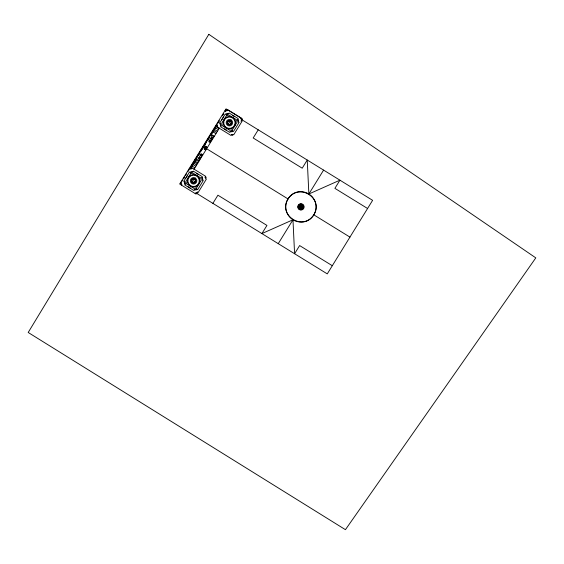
<?xml version="1.0" encoding="UTF-8"?>
<svg xmlns="http://www.w3.org/2000/svg" width="564" height="564" viewBox="0 0 564 564"><rect width="100%" height="100%" fill="white"/><g stroke="black" fill="none" stroke-linecap="round" stroke-linejoin="round"><path stroke-width="0.85" d="M191.852 180.304L192.042 179.874A1.798 1.798 0 0 0 191.993 181.671L191.823 181.234M230.958 123.594L231.127 123.213M288.028 198.937C277.537 215.568 303.665 231.67 313.81 214.828C324.3 198.197 298.173 182.094 288.028 198.937L206.234 148.487M200.869 155.671L201.369 154.776L201.567 155.474L200.869 155.671L200.671 154.973L201.369 154.776M181.594 181.798L182.475 180.374M183.356 178.943L184.675 176.807M185.556 175.376L186.43 173.952M187.756 171.808L189.074 169.672M218.303 122.254L219.184 120.83M222.258 115.832L223.577 113.688M183.85 178.302L184.766 176.814M192.937 163.567L194.39 161.212M194.643 160.789L195.504 159.4M211.796 132.977L195.927 158.773L199.212 160.803M214.362 128.803L215.244 127.379M217.746 123.312L219.121 121.084M222.787 115.141L223.704 113.653M205.641 143.418L201.256 149.911M190.103 169.165L190.611 168.262L191.478 168.791L192.021 167.91M191.196 167.402L197.167 157.701M198.549 155.467L199.931 153.225M201.644 150.447L201.306 150.99L200.784 150.666M203.089 148.099L205.211 144.659M207.594 140.796L209.082 138.384M210.901 135.423L216.372 126.555M216.893 125.624L217.401 124.806L216.534 124.277M225.537 111.686L226.439 110.142L227.306 110.671L227.849 109.79L241.632 118.285L241.089 119.173L241.907 119.674M181.432 185.091L181.932 184.273L181.072 183.744L181.573 182.926L180.706 182.398M220.468 123.537L219.678 123.051L225.318 113.9L226.904 114.88M185.93 177.984L187.636 175.207M221.73 119.913L223.034 117.798M223.21 117.502L223.464 117.093M204.422 148.889L205.733 146.767M183.878 181.114L184.71 181.629L184.202 182.362L184.999 182.849L184.513 183.645L185.267 184.111M220.503 123.488L220.031 124.242L220.827 124.736L220.334 125.525M204.852 149.107L205.444 148.149L206.17 148.593M209.737 141.219L210.28 140.344L209.575 140.514L209.737 141.219L210.442 141.049L210.28 140.344M211.246 138.779L211.782 137.905L211.077 138.074L211.246 138.779L211.951 138.61L211.782 137.905M199.346 158.28L199.889 157.405L199.184 157.575L199.346 158.28L200.051 158.11L199.889 157.405M206.121 147.267L205.359 149.009M205.19 149.312L206.459 147.253L206.107 147.077L205.585 147.923L206.318 148.353M205.479 149.545L206.791 147.415L205.634 146.703M199.473 159.457L202.518 154.515L201.285 153.76L198.239 158.695L199.882 159.711M193.931 169.369L219.361 128.12M193.417 181.079L193.741 180.558M229.245 122.959L229.562 122.437M230.211 131.567L230.986 132.047L231.459 131.285L232.234 131.764L232.699 131.003L230.19 131.602L229.703 132.392L220.609 126.787L221.116 125.955L220.538 123.509L219.706 122.994M231.91 130.517L233.496 131.497L239.101 122.395L238.276 121.887L237.712 119.399L238.198 118.609L229.104 112.997L228.596 113.829L227.835 113.364L227.37 114.118L226.608 113.653L226.143 114.407L228.617 113.794M238.276 121.887L238.741 121.126L237.98 120.661L238.452 119.906L237.691 119.434M195.214 193.586L195.715 192.775L327.268 273.885L372.614 200.326L241.886 119.737M197.442 191.823L196.046 194.101L179.704 184.026L226.037 108.859L242.379 118.933L240.983 121.189M190.667 167.078L205.804 176.405L205.261 177.293L206.079 177.794L205.536 178.675L206.346 179.176L197.851 192.966L197.033 192.458M212.882 203.371L217.916 195.2L266.941 225.417L261.9 233.588L292.97 219.777A15.143 15.143 0 0 0 316.059 207.319A15.143 15.143 0 0 0 293.724 193.558A15.143 15.143 0 0 0 292.97 219.777L294.584 253.737L299.625 245.566L332.309 265.714M258.227 129.812L253.187 137.983L302.212 168.199L307.246 160.028L308.868 193.995L339.93 180.177L334.896 188.348L367.58 208.497M278.242 243.662L292.97 219.777M308.868 193.995L323.588 170.102M228.935 120.964L229.047 120.943A1.692 1.692 0 0 1 229.922 120.971M193.995 182.567L194.044 182.546A1.692 1.692 0 0 0 194.432 182.398M190.279 172.506L192.789 171.914M194.368 189.723L196.871 189.123L196.406 189.885L195.609 189.391L195.165 190.16L194.39 189.687L193.875 190.512L184.781 184.907L185.288 184.076L184.71 181.629M229.767 124.454L229.872 124.425A1.692 1.692 0 0 1 228.97 124.404M193.163 179.063L193.219 179.063A1.692 1.692 0 0 1 194.094 179.091M200.671 154.973L201.567 155.474M240.765 118.475L242.139 119.321M225.544 109.663L225.995 109.938M226.446 110.22L227.271 110.727M225.029 110.488L225.896 111.023M241.357 120.555L242.175 121.056L233.679 134.845L232.862 134.338L232.361 135.156L231.543 134.655L231.043 135.466L217.26 126.97L217.76 126.153L216.428 125.293L190.089 168.016L191.443 168.847M232.692 115.43L233.552 115.965M233.87 116.156L234.772 116.713M220.362 125.49L221.095 125.991M224.338 128.853L225.91 129.819M226.178 129.988L226.559 130.221M231.303 134.429L232.403 135.113M215.85 126.23L219.234 128.317M215.526 127.929L218.388 129.692M214.567 129.487L217.429 131.25M213.805 130.721L216.668 132.484M213.072 131.905L215.934 133.668M211.437 134.563L214.299 136.326M210.788 134.655L214.08 136.685M211.077 138.074L211.951 138.61M209.011 137.545L209.434 137.806M209.575 140.514L210.442 141.049M205.825 142.495L206.346 142.819M205.282 143.376L205.804 143.693M204.725 144.271L205.247 144.595M204.323 144.934L204.845 145.258M205.705 146.591L206.939 147.352M203.357 146.718L205 147.726M313.81 214.828L349.941 237.106M205.07 148.762L205.444 148.903M204.563 148.769L205.648 149.439M204.323 148.833L205.557 149.594M202.201 148.374L202.723 148.699M201.715 149.157L202.236 149.481M201.207 149.989L201.729 150.306M199.184 157.575L200.051 158.11M196.216 158.301L196.639 158.562M195.814 159.901L198.683 161.664M195.045 161.142L197.915 162.911M194.488 162.051L197.351 163.814M193.762 163.236L196.624 164.998M192.944 164.561L195.807 166.324M192.042 166.028L194.904 167.79M204.873 177.124L206.057 177.857M189.208 168.608L190.068 169.144M196.512 173.331L198.584 174.614M196.082 188.637L197.668 189.617L203.273 180.515L202.448 180.008L202.913 179.246L202.152 178.781L202.624 178.02L201.863 177.554L202.377 176.729L193.276 171.118L192.768 171.95L192.007 171.477L191.541 172.239L190.78 171.773L190.315 172.528L189.49 172.02L183.85 181.171L184.639 181.657M188.129 186.74L189.095 187.333M189.433 187.537L190.731 188.341M180.198 183.222L180.649 183.497M230.394 121.204L230.711 121.464A1.798 1.798 0 0 0 228.991 120.943M231.155 122.282L230.986 121.845A1.798 1.798 0 0 1 230.041 124.376A1.798 1.798 0 0 1 227.652 123.114M201.884 177.519L202.483 180.029M228.624 123.96A1.488 1.488 0 0 1 228.321 123.713M227.983 122.268A1.488 1.488 0 0 1 228.138 121.916M228.385 121.62A1.488 1.488 0 0 1 228.702 121.387M229.83 121.274A1.488 1.488 0 0 1 230.182 121.436M227.68 122.184A1.798 1.798 0 0 1 228.547 121.112M230.902 123.685A1.692 1.692 0 0 1 230.26 124.284M195.003 181.241A1.488 1.488 0 0 1 194.841 181.594M194.594 181.897A1.488 1.488 0 0 1 194.284 182.123M192.557 179.74A1.488 1.488 0 0 1 193.233 179.373M195.299 181.333A1.798 1.798 0 0 1 193.064 182.539M192.634 182.348A1.798 1.798 0 0 1 192.268 182.052M195.327 180.402A1.798 1.798 0 0 0 192.338 179.507A1.692 1.692 0 0 1 192.719 179.232M195.073 181.805A1.692 1.692 0 0 1 194.813 182.123M193.142 182.524A1.692 1.692 0 0 1 192.761 182.355M300.295 206.699C301.021 209.209 302.276 205 300.295 206.699M300.464 206.748C300.993 208.588 301.916 205.5 300.464 206.748M201.024 154.874L200.77 155.319L201.214 155.572L201.468 155.128L201.024 154.874L201.136 155.375L201.024 154.874M208.828 34.326L28.2 332.478L345.429 529.674L535.8 257.875L208.828 34.326M205.761 146.499L204.189 149.037L205.423 149.798L206.995 147.26L205.761 146.499M211.761 136.756L208.715 141.698L209.949 142.459L212.995 137.517L211.761 136.756M209.928 140.429L209.653 140.866L210.09 141.134L210.358 140.697L209.928 140.429M211.429 137.99L211.162 138.427L211.599 138.695L211.867 138.258L211.429 137.99M199.536 157.49L199.261 157.927L199.698 158.195L199.966 157.758L199.536 157.49M190.576 173.761L185.93 181.305L186.522 183.815L194.065 188.468L196.575 187.868L201.228 180.325L200.629 177.815L193.085 173.169L190.576 173.761M226.404 115.641L221.751 123.192L222.35 125.694L229.893 130.347L232.403 129.755L237.056 122.205L236.457 119.702L228.913 115.049L226.404 115.641M231.099 119.949L230.331 119.61A3.222 3.222 0 0 0 226.185 122.889A3.222 3.222 0 0 0 230.683 125.659A3.222 3.222 0 0 0 231.748 120.484L231.099 119.949M195.271 178.069L194.502 177.723A3.222 3.222 0 0 0 190.357 181.002A3.222 3.222 0 0 0 194.855 183.779A3.222 3.222 0 0 0 195.919 178.605L195.271 178.069M300.245 207.975A1.283 1.283 0 0 0 302.198 206.917A1.283 1.283 0 0 0 300.309 205.754A1.283 1.283 0 0 0 300.245 207.975M299.942 208.476A1.868 1.868 0 0 0 302.783 206.939A1.868 1.868 0 0 0 300.034 205.24A1.868 1.868 0 0 0 299.942 208.476M299.667 208.913A2.39 2.39 0 0 0 303.305 206.953A2.39 2.39 0 0 0 299.787 204.781A2.39 2.39 0 0 0 299.667 208.913M299.435 209.293A2.827 2.827 0 0 0 303.742 206.967A2.827 2.827 0 0 0 299.576 204.394A2.827 2.827 0 0 0 299.435 209.293M299.258 209.582A3.172 3.172 0 0 0 304.088 206.974A3.172 3.172 0 0 0 299.413 204.097A3.172 3.172 0 0 0 299.258 209.582M226.404 127.563A5.71 5.71 0 0 0 235.117 122.86A5.71 5.71 0 0 0 226.693 117.672A5.71 5.71 0 0 0 226.404 127.563M226.122 128.021A6.253 6.253 0 0 0 235.653 122.874A6.253 6.253 0 0 0 226.432 117.192A6.253 6.253 0 0 0 226.122 128.021M228.216 124.63A2.27 2.27 0 0 0 231.677 122.762A2.27 2.27 0 0 0 228.328 120.696A2.27 2.27 0 0 0 228.216 124.63M228.364 124.39A1.988 1.988 0 0 0 231.388 122.755A1.988 1.988 0 0 0 228.462 120.95A1.988 1.988 0 0 0 228.364 124.39M190.576 185.683A5.71 5.71 0 0 0 199.289 180.981A5.71 5.71 0 0 0 190.865 175.792A5.71 5.71 0 0 0 190.576 185.683M190.294 186.141A6.253 6.253 0 0 0 199.825 180.995A6.253 6.253 0 0 0 190.604 175.312A6.253 6.253 0 0 0 190.294 186.141M192.387 182.75A2.27 2.27 0 0 0 195.849 180.882A2.27 2.27 0 0 0 192.5 178.816A2.27 2.27 0 0 0 192.387 182.75M192.536 182.503A1.988 1.988 0 0 0 195.56 180.875A1.988 1.988 0 0 0 192.634 179.07A1.988 1.988 0 0 0 192.536 182.503"/></g></svg>
